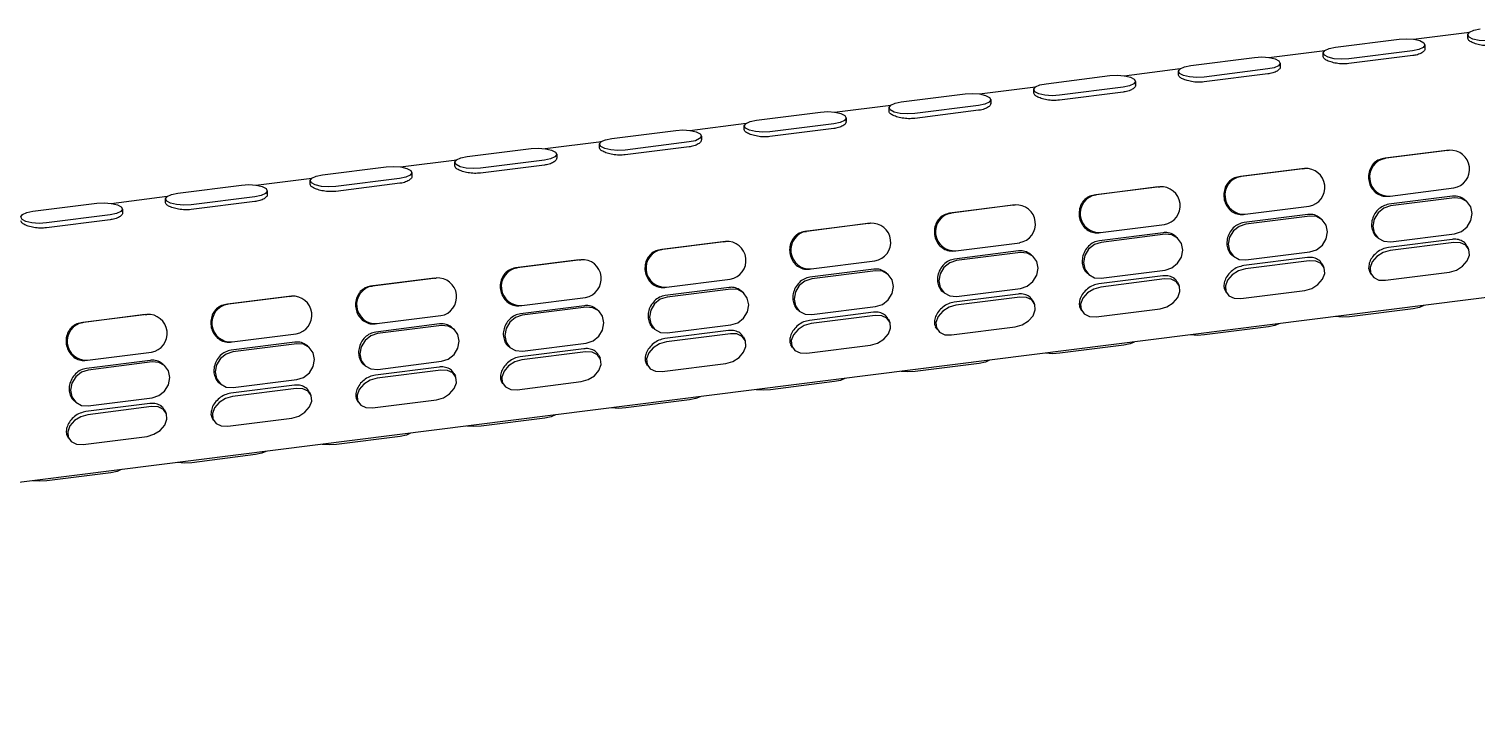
# Model space of a CAD drawing. Extents: x 0 to 951, y -2 to 427.
# Drawn here: x 308.47 to 332.32, y 106.19 to 117.55 of the extents above; entities that cross this region are included whole.
import ezdxf

# ---------------------------------------------------------------- set-up
doc = ezdxf.new("R2010")
doc.units = 0
doc.header["$LTSCALE"] = 23.1
doc.header["$MEASUREMENT"] = 0
doc.layers.get('0').update_dxf_attribs({"linetype": 'CONTINUOUS'})

msp = doc.modelspace()

# ---------------------------------------------------------------- linework, layer by layer
at = {"color": 7, "linetype": 'Continuous', "lineweight": 25}
for p, q in [((330.002, 117.249), (331.055, 117.382)), ((331.289, 117.381), (332.215, 117.497)), ((332.186, 117.391), (332.185, 117.453)), ((328.903, 117.08), (329.83, 117.197)), ((329.8, 117.091), (329.8, 117.153)), ((331.275, 117.19), (330.223, 117.058)), ((331.478, 117.287), (331.478, 117.225)), ((326.518, 116.78), (327.445, 116.896)), ((327.617, 116.949), (328.669, 117.081)), ((328.89, 116.89), (327.838, 116.757)), ((329.092, 116.986), (329.092, 116.924)), ((331.276, 117.11), (330.223, 116.978)), ((325.232, 116.648), (326.284, 116.781)), ((326.707, 116.686), (326.707, 116.624)), ((327.415, 116.79), (327.415, 116.852)), ((328.89, 116.81), (327.838, 116.677)), ((322.846, 116.348), (323.899, 116.48)), ((324.133, 116.479), (325.06, 116.596)), ((325.03, 116.49), (325.03, 116.552)), ((326.505, 116.589), (325.453, 116.457)), ((326.505, 116.509), (325.453, 116.377)), ((320.461, 116.047), (321.513, 116.18)), ((321.747, 116.179), (322.674, 116.295)), ((322.644, 116.189), (322.644, 116.251)), ((324.12, 116.289), (323.067, 116.156)), ((324.12, 116.209), (323.067, 116.076)), ((324.322, 116.385), (324.322, 116.323)), ((319.362, 115.878), (320.289, 115.995)), ((320.259, 115.889), (320.259, 115.951)), ((321.734, 115.988), (320.682, 115.856)), ((321.936, 116.085), (321.936, 116.023)), ((316.977, 115.578), (317.904, 115.694)), ((318.076, 115.747), (319.128, 115.879)), ((319.349, 115.688), (318.297, 115.555)), ((319.551, 115.784), (319.551, 115.722)), ((321.734, 115.908), (320.682, 115.776)), ((315.69, 115.446), (316.743, 115.579)), ((317.166, 115.484), (317.166, 115.422)), ((317.874, 115.588), (317.874, 115.65)), ((319.349, 115.608), (318.297, 115.475)), ((331.849, 115.547), (330.797, 115.415)), ((331.877, 115.55), (330.825, 115.418)), ((331.849, 115.547), (331.877, 115.55)), ((313.305, 115.146), (314.357, 115.278)), ((314.591, 115.277), (315.518, 115.394)), ((315.488, 115.288), (315.488, 115.35)), ((316.964, 115.387), (315.911, 115.255)), ((316.964, 115.307), (315.911, 115.174)), ((329.464, 115.247), (328.411, 115.114)), ((329.492, 115.25), (328.439, 115.117)), ((329.464, 115.247), (329.492, 115.25)), ((330.797, 115.415), (330.825, 115.418)), ((310.92, 114.845), (311.972, 114.978)), ((312.206, 114.976), (313.133, 115.093)), ((313.103, 114.987), (313.103, 115.049)), ((314.578, 115.087), (313.526, 114.954)), ((314.579, 115.007), (313.526, 114.874)), ((314.78, 115.183), (314.78, 115.121)), ((328.411, 115.114), (328.439, 115.117)), ((346.258, 114.857), (277.505, 106.195)), ((309.821, 114.676), (310.748, 114.793)), ((310.718, 114.687), (310.718, 114.749)), ((312.193, 114.786), (311.141, 114.654)), ((312.395, 114.883), (312.395, 114.821)), ((327.078, 114.946), (326.026, 114.813)), ((326.026, 114.813), (326.054, 114.816)), ((327.107, 114.949), (326.054, 114.816)), ((327.078, 114.946), (327.107, 114.949)), ((330.873, 114.794), (330.902, 114.797)), ((331.934, 114.793), (330.882, 114.66)), ((330.902, 114.797), (331.954, 114.93)), ((331.964, 114.767), (330.912, 114.634)), ((308.534, 114.545), (309.587, 114.677)), ((310.01, 114.582), (310.01, 114.52)), ((312.193, 114.706), (311.141, 114.573)), ((324.693, 114.646), (323.641, 114.513)), ((323.641, 114.513), (323.669, 114.516)), ((324.721, 114.649), (323.669, 114.516)), ((324.693, 114.646), (324.721, 114.649)), ((328.488, 114.494), (328.516, 114.497)), ((328.516, 114.497), (329.569, 114.629)), ((332.144, 114.73), (332.17, 114.708)), ((309.808, 114.486), (308.755, 114.353)), ((309.808, 114.406), (308.756, 114.273)), ((322.308, 114.345), (321.255, 114.212)), ((322.336, 114.348), (321.284, 114.215)), ((322.308, 114.345), (322.336, 114.348)), ((326.131, 114.196), (327.183, 114.329)), ((329.549, 114.492), (328.497, 114.36)), ((329.579, 114.466), (328.527, 114.334)), ((329.758, 114.43), (329.784, 114.407)), ((319.922, 114.044), (318.87, 113.912)), ((319.951, 114.047), (318.898, 113.915)), ((319.922, 114.044), (319.951, 114.047)), ((321.255, 114.212), (321.284, 114.215)), ((323.746, 113.896), (324.798, 114.028)), ((326.103, 114.193), (326.131, 114.196)), ((327.164, 114.192), (326.111, 114.059)), ((327.194, 114.166), (326.141, 114.033)), ((327.373, 114.129), (327.399, 114.107)), ((330.708, 114.103), (330.682, 114.125)), ((331.928, 114.083), (330.875, 113.95)), ((331.956, 114.031), (330.903, 113.898)), ((330.913, 114.044), (331.966, 114.176)), ((318.87, 113.912), (318.898, 113.915)), ((323.717, 113.893), (323.746, 113.896)), ((324.778, 113.891), (323.726, 113.759)), ((324.809, 113.865), (323.756, 113.733)), ((324.988, 113.829), (325.014, 113.806)), ((328.323, 113.802), (328.297, 113.825)), ((329.542, 113.782), (328.49, 113.65)), ((328.528, 113.743), (329.58, 113.876)), ((332.17, 113.977), (332.193, 113.936)), ((317.537, 113.744), (316.485, 113.611)), ((316.485, 113.611), (316.513, 113.614)), ((317.565, 113.747), (316.513, 113.614)), ((317.537, 113.744), (317.565, 113.747)), ((321.332, 113.592), (321.36, 113.595)), ((322.393, 113.591), (321.341, 113.458)), ((321.36, 113.595), (322.413, 113.728)), ((322.423, 113.565), (321.371, 113.432)), ((326.143, 113.443), (327.195, 113.575)), ((329.571, 113.73), (328.518, 113.598)), ((329.785, 113.677), (329.808, 113.635)), ((330.592, 113.504), (330.569, 113.545)), ((330.829, 113.409), (331.881, 113.542)), ((315.152, 113.443), (314.099, 113.311)), ((314.099, 113.311), (314.128, 113.314)), ((315.18, 113.446), (314.128, 113.314)), ((315.152, 113.443), (315.18, 113.446)), ((318.975, 113.295), (320.027, 113.427)), ((322.602, 113.528), (322.628, 113.506)), ((325.937, 113.502), (325.911, 113.524)), ((327.157, 113.482), (326.105, 113.349)), ((327.185, 113.43), (326.133, 113.297)), ((327.4, 113.376), (327.422, 113.335)), ((312.767, 113.143), (311.714, 113.01)), ((312.795, 113.146), (311.742, 113.013)), ((312.767, 113.143), (312.795, 113.146)), ((316.59, 112.994), (317.642, 113.127)), ((318.947, 113.292), (318.975, 113.295)), ((320.008, 113.29), (318.956, 113.158)), ((320.038, 113.264), (318.986, 113.131)), ((320.217, 113.228), (320.243, 113.205)), ((323.552, 113.201), (323.526, 113.224)), ((324.772, 113.181), (323.719, 113.049)), ((324.8, 113.129), (323.748, 112.997)), ((323.757, 113.142), (324.81, 113.275)), ((325.015, 113.076), (325.037, 113.034)), ((328.207, 113.204), (328.184, 113.245)), ((328.444, 113.108), (329.496, 113.241)), ((310.381, 112.842), (309.329, 112.71)), ((310.409, 112.845), (309.357, 112.713)), ((310.381, 112.842), (310.409, 112.845)), ((311.714, 113.01), (311.742, 113.013)), ((314.204, 112.694), (315.257, 112.826)), ((316.562, 112.991), (316.59, 112.994)), ((317.623, 112.99), (316.57, 112.857)), ((317.653, 112.964), (316.6, 112.831)), ((317.832, 112.927), (317.858, 112.905)), ((321.167, 112.901), (321.141, 112.923)), ((322.386, 112.881), (321.334, 112.748)), ((322.415, 112.829), (321.362, 112.696)), ((321.372, 112.842), (322.424, 112.974)), ((325.821, 112.903), (325.799, 112.944)), ((326.058, 112.808), (327.111, 112.94)), ((331.285, 112.94), (330.232, 112.807)), ((309.329, 112.71), (309.357, 112.713)), ((314.176, 112.691), (314.204, 112.694)), ((315.237, 112.689), (314.185, 112.556)), ((315.267, 112.663), (314.215, 112.53)), ((315.446, 112.627), (315.473, 112.604)), ((318.782, 112.6), (318.755, 112.623)), ((318.987, 112.541), (320.039, 112.674)), ((322.629, 112.775), (322.652, 112.734)), ((323.436, 112.602), (323.413, 112.644)), ((323.673, 112.507), (324.726, 112.64)), ((328.899, 112.639), (327.847, 112.507)), ((311.791, 112.39), (311.819, 112.393)), ((312.852, 112.389), (311.8, 112.256)), ((311.819, 112.393), (312.871, 112.526)), ((312.882, 112.363), (311.83, 112.23)), ((316.602, 112.241), (317.654, 112.373)), ((320.001, 112.58), (318.949, 112.448)), ((320.029, 112.528), (318.977, 112.396)), ((320.244, 112.474), (320.267, 112.433)), ((309.434, 112.093), (310.486, 112.225)), ((313.061, 112.326), (313.087, 112.303)), ((316.396, 112.3), (316.37, 112.322)), ((317.616, 112.28), (316.563, 112.147)), ((317.644, 112.228), (316.592, 112.095)), ((317.859, 112.174), (317.881, 112.133)), ((321.051, 112.302), (321.028, 112.343)), ((321.288, 112.207), (322.34, 112.339)), ((326.514, 112.339), (325.462, 112.206)), ((309.406, 112.09), (309.434, 112.093)), ((310.467, 112.088), (309.414, 111.955)), ((310.497, 112.062), (309.444, 111.929)), ((310.676, 112.026), (310.702, 112.003)), ((314.011, 111.999), (313.985, 112.022)), ((315.23, 111.979), (314.178, 111.846)), ((315.259, 111.927), (314.206, 111.795)), ((314.216, 111.94), (315.269, 112.073)), ((315.473, 111.873), (315.496, 111.832)), ((318.665, 112.001), (318.643, 112.043)), ((318.903, 111.906), (319.955, 112.039)), ((324.129, 112.038), (323.076, 111.906)), ((311.626, 111.699), (311.599, 111.721)), ((312.845, 111.679), (311.793, 111.546)), ((311.831, 111.64), (312.883, 111.772)), ((316.28, 111.701), (316.257, 111.742)), ((316.517, 111.606), (317.57, 111.738)), ((321.743, 111.738), (320.691, 111.605)), ((309.24, 111.398), (309.214, 111.421)), ((309.446, 111.339), (310.498, 111.472)), ((312.873, 111.627), (311.821, 111.494)), ((313.088, 111.573), (313.111, 111.532)), ((313.895, 111.4), (313.872, 111.442)), ((314.132, 111.305), (315.184, 111.438)), ((319.358, 111.437), (318.306, 111.305)), ((310.46, 111.378), (309.407, 111.245)), ((310.488, 111.326), (309.436, 111.194)), ((310.703, 111.272), (310.725, 111.231)), ((311.509, 111.1), (311.487, 111.141)), ((311.747, 111.005), (312.799, 111.137)), ((316.973, 111.137), (315.92, 111.004)), ((309.124, 110.799), (309.102, 110.841)), ((309.361, 110.704), (310.414, 110.837)), ((314.587, 110.836), (313.535, 110.704)), ((312.202, 110.536), (311.15, 110.403)), ((309.817, 110.235), (308.765, 110.103))]:
    msp.add_line(p, q, dxfattribs=at)
at = {"color": 7, "linetype": 'Continuous', "lineweight": 25, "flags": 128}
for points in [[(331.055, 117.382), (331.175, 117.389), (331.294, 117.38), (331.393, 117.357), (331.457, 117.323), (331.477, 117.284), (331.45, 117.245), (331.379, 117.212), (331.275, 117.19)], [(332.608, 117.358), (332.488, 117.352), (332.369, 117.36), (332.27, 117.383), (332.206, 117.417), (332.186, 117.457), (332.213, 117.496), (332.284, 117.528), (332.387, 117.55)], [(330.223, 117.058), (330.103, 117.051), (329.984, 117.06), (329.885, 117.083), (329.82, 117.117), (329.8, 117.156), (329.828, 117.195), (329.899, 117.228), (330.002, 117.249)], [(327.838, 116.757), (327.718, 116.751), (327.599, 116.759), (327.5, 116.782), (327.435, 116.816), (327.415, 116.856), (327.443, 116.895), (327.513, 116.927), (327.617, 116.949)], [(328.669, 117.081), (328.789, 117.088), (328.908, 117.079), (329.007, 117.056), (329.072, 117.022), (329.092, 116.983), (329.065, 116.944), (328.994, 116.911), (328.89, 116.89)], [(325.453, 116.457), (325.332, 116.45), (325.213, 116.459), (325.114, 116.482), (325.05, 116.516), (325.03, 116.555), (325.057, 116.594), (325.128, 116.627), (325.232, 116.648)], [(326.284, 116.781), (326.404, 116.788), (326.523, 116.779), (326.622, 116.756), (326.687, 116.722), (326.707, 116.683), (326.679, 116.643), (326.608, 116.611), (326.505, 116.589)], [(323.899, 116.48), (324.019, 116.487), (324.138, 116.478), (324.237, 116.455), (324.301, 116.421), (324.321, 116.382), (324.294, 116.343), (324.223, 116.31), (324.12, 116.289)], [(321.513, 116.18), (321.634, 116.187), (321.752, 116.178), (321.852, 116.155), (321.916, 116.121), (321.936, 116.081), (321.909, 116.042), (321.838, 116.01), (321.734, 115.988)], [(323.067, 116.156), (322.947, 116.149), (322.828, 116.158), (322.729, 116.181), (322.664, 116.215), (322.644, 116.255), (322.672, 116.294), (322.743, 116.326), (322.846, 116.348)], [(320.682, 115.856), (320.562, 115.849), (320.443, 115.858), (320.344, 115.881), (320.279, 115.915), (320.259, 115.954), (320.287, 115.993), (320.358, 116.026), (320.461, 116.047)], [(318.297, 115.555), (318.176, 115.548), (318.058, 115.557), (317.958, 115.58), (317.894, 115.614), (317.874, 115.654), (317.901, 115.693), (317.972, 115.725), (318.076, 115.747)], [(319.128, 115.879), (319.248, 115.886), (319.367, 115.877), (319.466, 115.854), (319.531, 115.82), (319.551, 115.781), (319.523, 115.742), (319.452, 115.709), (319.349, 115.688)], [(316.743, 115.579), (316.863, 115.586), (316.982, 115.577), (317.081, 115.554), (317.145, 115.52), (317.166, 115.48), (317.138, 115.441), (317.067, 115.409), (316.964, 115.387)], [(314.357, 115.278), (314.478, 115.285), (314.596, 115.276), (314.696, 115.253), (314.76, 115.219), (314.78, 115.18), (314.753, 115.141), (314.682, 115.108), (314.578, 115.087)], [(315.911, 115.255), (315.791, 115.248), (315.672, 115.257), (315.573, 115.28), (315.509, 115.314), (315.488, 115.353), (315.516, 115.392), (315.587, 115.425), (315.69, 115.446)], [(311.972, 114.978), (312.092, 114.985), (312.211, 114.976), (312.31, 114.953), (312.375, 114.919), (312.395, 114.879), (312.367, 114.84), (312.296, 114.808), (312.193, 114.786)], [(313.526, 114.954), (313.406, 114.947), (313.287, 114.956), (313.188, 114.979), (313.123, 115.013), (313.103, 115.053), (313.131, 115.092), (313.202, 115.124), (313.305, 115.146)], [(311.141, 114.654), (311.02, 114.647), (310.902, 114.656), (310.802, 114.679), (310.738, 114.713), (310.718, 114.752), (310.745, 114.791), (310.816, 114.824), (310.92, 114.845)], [(331.966, 114.176), (332.078, 114.213), (332.172, 114.289), (332.235, 114.393), (332.257, 114.508), (332.235, 114.618), (332.171, 114.706), (332.076, 114.758), (331.964, 114.767)], [(308.755, 114.353), (308.635, 114.346), (308.516, 114.355), (308.417, 114.378), (308.353, 114.412), (308.333, 114.452), (308.36, 114.491), (308.431, 114.523), (308.534, 114.545)], [(309.587, 114.677), (309.707, 114.684), (309.826, 114.675), (309.925, 114.652), (309.99, 114.618), (310.01, 114.579), (309.982, 114.54), (309.911, 114.507), (309.808, 114.486)], [(330.912, 114.634), (330.8, 114.598), (330.706, 114.522), (330.642, 114.418), (330.62, 114.302), (330.643, 114.192), (330.706, 114.104), (330.801, 114.052), (330.913, 114.044)], [(328.527, 114.334), (328.415, 114.297), (328.32, 114.221), (328.257, 114.117), (328.235, 114.002), (328.258, 113.891), (328.321, 113.804), (328.416, 113.752), (328.528, 113.743)], [(329.58, 113.876), (329.692, 113.912), (329.787, 113.988), (329.85, 114.092), (329.872, 114.208), (329.85, 114.318), (329.786, 114.406), (329.691, 114.458), (329.579, 114.466)], [(326.141, 114.033), (326.03, 113.996), (325.935, 113.921), (325.872, 113.817), (325.85, 113.701), (325.872, 113.591), (325.936, 113.503), (326.031, 113.451), (326.143, 113.443)], [(327.195, 113.575), (327.307, 113.612), (327.402, 113.688), (327.465, 113.792), (327.487, 113.907), (327.464, 114.017), (327.401, 114.105), (327.306, 114.157), (327.194, 114.166)], [(331.881, 113.542), (331.996, 113.574), (332.099, 113.639), (332.174, 113.727), (332.211, 113.823), (332.203, 113.914), (332.152, 113.985), (332.065, 114.026), (331.956, 114.031)], [(324.81, 113.275), (324.922, 113.311), (325.016, 113.387), (325.079, 113.491), (325.101, 113.607), (325.079, 113.717), (325.015, 113.805), (324.92, 113.857), (324.809, 113.865)], [(330.903, 113.898), (330.789, 113.865), (330.686, 113.801), (330.61, 113.713), (330.574, 113.617), (330.582, 113.526), (330.633, 113.455), (330.72, 113.413), (330.829, 113.409)], [(322.424, 112.974), (322.536, 113.011), (322.631, 113.087), (322.694, 113.19), (322.716, 113.306), (322.694, 113.416), (322.63, 113.504), (322.535, 113.556), (322.423, 113.565)], [(323.756, 113.733), (323.644, 113.696), (323.55, 113.62), (323.486, 113.516), (323.464, 113.401), (323.487, 113.29), (323.551, 113.203), (323.646, 113.151), (323.757, 113.142)], [(328.518, 113.598), (328.403, 113.565), (328.301, 113.5), (328.225, 113.413), (328.189, 113.316), (328.197, 113.225), (328.248, 113.154), (328.335, 113.113), (328.444, 113.108)], [(329.496, 113.241), (329.611, 113.274), (329.714, 113.339), (329.789, 113.426), (329.826, 113.522), (329.818, 113.613), (329.766, 113.685), (329.68, 113.726), (329.571, 113.73)], [(321.371, 113.432), (321.259, 113.395), (321.164, 113.32), (321.101, 113.216), (321.079, 113.1), (321.102, 112.99), (321.165, 112.902), (321.26, 112.85), (321.372, 112.842)], [(327.111, 112.94), (327.226, 112.973), (327.328, 113.038), (327.404, 113.126), (327.44, 113.222), (327.432, 113.313), (327.381, 113.384), (327.294, 113.425), (327.185, 113.43)], [(318.986, 113.131), (318.874, 113.095), (318.779, 113.019), (318.716, 112.915), (318.694, 112.799), (318.716, 112.689), (318.78, 112.602), (318.875, 112.549), (318.987, 112.541)], [(320.039, 112.674), (320.151, 112.71), (320.246, 112.786), (320.309, 112.89), (320.331, 113.006), (320.308, 113.116), (320.245, 113.204), (320.15, 113.256), (320.038, 113.264)], [(324.726, 112.64), (324.84, 112.673), (324.943, 112.738), (325.019, 112.825), (325.055, 112.921), (325.047, 113.012), (324.996, 113.084), (324.909, 113.125), (324.8, 113.129)], [(326.133, 113.297), (326.018, 113.264), (325.915, 113.199), (325.84, 113.112), (325.803, 113.016), (325.811, 112.925), (325.863, 112.854), (325.949, 112.812), (326.058, 112.808)], [(316.6, 112.831), (316.488, 112.794), (316.394, 112.718), (316.331, 112.615), (316.309, 112.499), (316.331, 112.389), (316.395, 112.301), (316.49, 112.249), (316.602, 112.241)], [(317.654, 112.373), (317.766, 112.41), (317.86, 112.486), (317.924, 112.589), (317.946, 112.705), (317.923, 112.815), (317.859, 112.903), (317.764, 112.955), (317.653, 112.964)], [(322.34, 112.339), (322.455, 112.372), (322.558, 112.437), (322.633, 112.524), (322.67, 112.621), (322.662, 112.712), (322.61, 112.783), (322.524, 112.824), (322.415, 112.829)], [(323.748, 112.997), (323.633, 112.964), (323.53, 112.899), (323.455, 112.812), (323.418, 112.715), (323.426, 112.624), (323.477, 112.553), (323.564, 112.512), (323.673, 112.507)], [(331.457, 112.992), (331.388, 112.961), (331.285, 112.94)], [(315.269, 112.073), (315.38, 112.109), (315.475, 112.185), (315.538, 112.289), (315.56, 112.405), (315.538, 112.515), (315.474, 112.603), (315.379, 112.655), (315.267, 112.663)], [(321.362, 112.696), (321.248, 112.663), (321.145, 112.598), (321.069, 112.511), (321.033, 112.415), (321.041, 112.324), (321.092, 112.252), (321.179, 112.211), (321.288, 112.207)], [(329.071, 112.692), (329.003, 112.661), (328.899, 112.639)], [(330.232, 112.807), (330.112, 112.8), (329.998, 112.809)], [(312.883, 111.772), (312.995, 111.809), (313.09, 111.885), (313.153, 111.988), (313.175, 112.104), (313.152, 112.214), (313.089, 112.302), (312.994, 112.354), (312.882, 112.363)], [(314.215, 112.53), (314.103, 112.494), (314.008, 112.418), (313.945, 112.314), (313.923, 112.198), (313.946, 112.088), (314.009, 112), (314.104, 111.948), (314.216, 111.94)], [(318.977, 112.396), (318.862, 112.363), (318.759, 112.298), (318.684, 112.211), (318.647, 112.114), (318.655, 112.023), (318.707, 111.952), (318.794, 111.911), (318.903, 111.906)], [(319.955, 112.039), (320.07, 112.072), (320.173, 112.137), (320.248, 112.224), (320.284, 112.32), (320.276, 112.411), (320.225, 112.483), (320.138, 112.524), (320.029, 112.528)], [(326.686, 112.391), (326.617, 112.36), (326.514, 112.339)], [(327.847, 112.507), (327.727, 112.5), (327.613, 112.508)], [(311.83, 112.23), (311.718, 112.193), (311.623, 112.117), (311.56, 112.014), (311.538, 111.898), (311.56, 111.788), (311.624, 111.7), (311.719, 111.648), (311.831, 111.64)], [(317.57, 111.738), (317.684, 111.771), (317.787, 111.836), (317.863, 111.923), (317.899, 112.02), (317.891, 112.111), (317.84, 112.182), (317.753, 112.223), (317.644, 112.228)], [(325.462, 112.206), (325.341, 112.199), (325.228, 112.207)], [(309.444, 111.929), (309.333, 111.893), (309.238, 111.817), (309.175, 111.713), (309.153, 111.597), (309.175, 111.487), (309.239, 111.399), (309.334, 111.347), (309.446, 111.339)], [(310.498, 111.472), (310.61, 111.508), (310.704, 111.584), (310.768, 111.688), (310.79, 111.804), (310.767, 111.914), (310.704, 112.002), (310.609, 112.054), (310.497, 112.062)], [(315.184, 111.438), (315.299, 111.471), (315.402, 111.536), (315.477, 111.623), (315.514, 111.719), (315.506, 111.81), (315.454, 111.882), (315.368, 111.923), (315.259, 111.927)], [(316.592, 112.095), (316.477, 112.062), (316.374, 111.997), (316.299, 111.91), (316.262, 111.814), (316.27, 111.723), (316.321, 111.651), (316.408, 111.61), (316.517, 111.606)], [(323.076, 111.906), (322.956, 111.899), (322.842, 111.907)], [(324.301, 112.091), (324.232, 112.06), (324.129, 112.038)], [(314.206, 111.795), (314.092, 111.762), (313.989, 111.697), (313.913, 111.61), (313.877, 111.513), (313.885, 111.422), (313.936, 111.351), (314.023, 111.31), (314.132, 111.305)], [(321.915, 111.79), (321.847, 111.759), (321.743, 111.738)], [(311.821, 111.494), (311.706, 111.461), (311.603, 111.396), (311.528, 111.309), (311.492, 111.213), (311.5, 111.122), (311.551, 111.05), (311.638, 111.009), (311.747, 111.005)], [(312.799, 111.137), (312.914, 111.17), (313.017, 111.235), (313.092, 111.322), (313.129, 111.419), (313.12, 111.51), (313.069, 111.581), (312.982, 111.622), (312.873, 111.627)], [(319.53, 111.49), (319.462, 111.459), (319.358, 111.437)], [(320.691, 111.605), (320.571, 111.598), (320.457, 111.606)], [(309.436, 111.194), (309.321, 111.161), (309.218, 111.096), (309.143, 111.008), (309.106, 110.912), (309.114, 110.821), (309.166, 110.75), (309.252, 110.709), (309.361, 110.704)], [(310.414, 110.837), (310.528, 110.87), (310.631, 110.935), (310.707, 111.022), (310.743, 111.118), (310.735, 111.209), (310.684, 111.281), (310.597, 111.322), (310.488, 111.326)], [(317.145, 111.189), (317.076, 111.158), (316.973, 111.137)], [(318.306, 111.305), (318.185, 111.298), (318.072, 111.306)], [(315.92, 111.004), (315.8, 110.997), (315.686, 111.005)], [(313.535, 110.704), (313.415, 110.697), (313.301, 110.705)], [(314.759, 110.889), (314.691, 110.858), (314.587, 110.836)], [(312.374, 110.588), (312.306, 110.557), (312.202, 110.536)], [(309.989, 110.288), (309.92, 110.257), (309.817, 110.235)], [(311.15, 110.403), (311.03, 110.396), (310.916, 110.404)], [(308.765, 110.103), (308.644, 110.096), (308.531, 110.104)]]:
    msp.add_lwpolyline(points, dxfattribs=at)
at = {"color": 7, "linetype": 'Continuous', "lineweight": 25}
for centre, start, end in [((331.901, 115.238), 279.7693, 94.3413), ((329.516, 114.938), 279.7692, 94.3415), ((330.878, 115.109), 99.7696, 274.3411), ((328.493, 114.809), 99.7692, 274.3414), ((326.107, 114.508), 99.7694, 274.3413), ((327.13, 114.637), 279.7696, 94.3411), ((323.722, 114.208), 99.7694, 274.3413), ((324.745, 114.337), 279.7693, 94.3413), ((322.36, 114.036), 279.7693, 94.3413), ((319.974, 113.736), 279.7693, 94.3413), ((321.337, 113.907), 99.7694, 274.3413), ((318.951, 113.607), 99.7694, 274.3413), ((316.566, 113.306), 99.7696, 274.3411), ((317.589, 113.435), 279.7693, 94.3413), ((314.181, 113.006), 99.7691, 274.3415), ((315.204, 113.134), 279.7696, 94.3411), ((312.818, 112.834), 279.7691, 94.3416), ((310.433, 112.533), 279.7696, 94.3411), ((311.795, 112.705), 99.7696, 274.3411), ((309.41, 112.405), 99.7696, 274.3411)]:
    msp.add_arc(centre, 0.313, start, end, dxfattribs=at)
for points, knots in [([(332.609, 117.278), (332.575, 117.276), (332.507, 117.27), (332.401, 117.282), (332.306, 117.306), (332.234, 117.336), (332.191, 117.367), (332.189, 117.384), (332.189, 117.392)], [0, 0, 0, 0, 0.173453, 0.346862, 0.521387, 0.696657, 0.870723, 1, 1, 1, 1]), ([(331.474, 117.225), (331.475, 117.222), (331.48, 117.206), (331.454, 117.174), (331.397, 117.138), (331.33, 117.118), (331.287, 117.112), (331.276, 117.11)], [0, 0, 0, 0, 0.069455, 0.346138, 0.625284, 0.904584, 1, 1, 1, 1]), ([(329.089, 116.924), (329.09, 116.921), (329.095, 116.905), (329.069, 116.874), (329.012, 116.838), (328.945, 116.818), (328.901, 116.811), (328.89, 116.81)], [0, 0, 0, 0, 0.069455, 0.346138, 0.625284, 0.904584, 1, 1, 1, 1]), ([(330.223, 116.978), (330.189, 116.975), (330.122, 116.97), (330.016, 116.982), (329.921, 117.005), (329.848, 117.036), (329.806, 117.066), (329.804, 117.084), (329.804, 117.091)], [0, 0, 0, 0, 0.173451, 0.346861, 0.521385, 0.696656, 0.870723, 1, 1, 1, 1]), ([(327.838, 116.677), (327.804, 116.675), (327.736, 116.669), (327.63, 116.681), (327.536, 116.704), (327.463, 116.735), (327.42, 116.766), (327.419, 116.783), (327.418, 116.79)], [0, 0, 0, 0, 0.1734533, 0.3468613, 0.5213869, 0.6966565, 0.8707228, 1, 1, 1, 1]), ([(325.453, 116.377), (325.419, 116.374), (325.351, 116.369), (325.245, 116.381), (325.15, 116.404), (325.078, 116.435), (325.035, 116.465), (325.034, 116.482), (325.033, 116.49)], [0, 0, 0, 0, 0.173454, 0.346862, 0.521387, 0.696657, 0.870723, 1, 1, 1, 1]), ([(326.704, 116.624), (326.705, 116.621), (326.71, 116.605), (326.684, 116.573), (326.627, 116.537), (326.56, 116.517), (326.516, 116.511), (326.505, 116.509)], [0, 0, 0, 0, 0.069455, 0.34614, 0.625283, 0.904588, 1, 1, 1, 1]), ([(323.067, 116.076), (323.034, 116.073), (322.966, 116.068), (322.86, 116.08), (322.765, 116.103), (322.693, 116.134), (322.65, 116.164), (322.648, 116.182), (322.648, 116.189)], [0, 0, 0, 0, 0.173453, 0.346861, 0.521387, 0.696657, 0.870723, 1, 1, 1, 1]), ([(324.318, 116.323), (324.319, 116.32), (324.324, 116.304), (324.298, 116.273), (324.241, 116.237), (324.174, 116.217), (324.131, 116.21), (324.12, 116.209)], [0, 0, 0, 0, 0.069453, 0.34614, 0.625283, 0.904584, 1, 1, 1, 1]), ([(321.933, 116.023), (321.934, 116.02), (321.939, 116.004), (321.913, 115.972), (321.856, 115.936), (321.789, 115.916), (321.746, 115.91), (321.734, 115.908)], [0, 0, 0, 0, 0.069453, 0.346137, 0.625284, 0.904584, 1, 1, 1, 1]), ([(319.548, 115.722), (319.549, 115.719), (319.554, 115.703), (319.528, 115.672), (319.471, 115.636), (319.404, 115.615), (319.36, 115.609), (319.349, 115.608)], [0, 0, 0, 0, 0.069453, 0.346137, 0.625284, 0.904584, 1, 1, 1, 1]), ([(320.682, 115.776), (320.648, 115.773), (320.58, 115.768), (320.475, 115.78), (320.38, 115.803), (320.307, 115.834), (320.264, 115.864), (320.263, 115.881), (320.262, 115.889)], [0, 0, 0, 0, 0.17345, 0.346861, 0.521387, 0.696657, 0.870723, 1, 1, 1, 1]), ([(318.297, 115.475), (318.263, 115.472), (318.195, 115.467), (318.089, 115.479), (317.994, 115.502), (317.922, 115.533), (317.879, 115.563), (317.878, 115.581), (317.877, 115.588)], [0, 0, 0, 0, 0.17345, 0.346861, 0.521387, 0.696657, 0.870723, 1, 1, 1, 1]), ([(315.911, 115.174), (315.878, 115.172), (315.81, 115.167), (315.704, 115.179), (315.609, 115.202), (315.537, 115.233), (315.494, 115.263), (315.492, 115.28), (315.492, 115.288)], [0, 0, 0, 0, 0.173454, 0.346862, 0.521386, 0.696657, 0.870723, 1, 1, 1, 1]), ([(317.163, 115.422), (317.164, 115.418), (317.168, 115.403), (317.142, 115.371), (317.086, 115.335), (317.018, 115.315), (316.975, 115.309), (316.964, 115.307)], [0, 0, 0, 0, 0.069455, 0.346138, 0.625284, 0.904584, 1, 1, 1, 1]), ([(330.797, 115.415), (330.765, 115.407), (330.7, 115.392), (330.622, 115.328), (330.568, 115.242), (330.543, 115.139), (330.551, 115.033), (330.589, 114.935), (330.655, 114.856), (330.741, 114.804), (330.818, 114.789), (330.862, 114.793), (330.873, 114.794)], [0, 0, 0, 0, 0.106622, 0.213219, 0.320501, 0.428242, 0.535242, 0.641471, 0.748075, 0.855626, 0.963239, 1, 1, 1, 1]), ([(313.526, 114.874), (313.492, 114.871), (313.424, 114.866), (313.319, 114.878), (313.224, 114.901), (313.151, 114.932), (313.108, 114.962), (313.107, 114.98), (313.106, 114.987)], [0, 0, 0, 0, 0.173453, 0.34686, 0.521387, 0.696657, 0.870722, 1, 1, 1, 1]), ([(314.777, 115.121), (314.778, 115.118), (314.783, 115.102), (314.757, 115.071), (314.7, 115.035), (314.633, 115.014), (314.59, 115.008), (314.579, 115.007)], [0, 0, 0, 0, 0.069453, 0.346137, 0.625284, 0.904584, 1, 1, 1, 1]), ([(328.411, 115.114), (328.379, 115.107), (328.315, 115.092), (328.237, 115.028), (328.182, 114.942), (328.158, 114.839), (328.166, 114.733), (328.204, 114.635), (328.269, 114.555), (328.356, 114.504), (328.433, 114.489), (328.477, 114.493), (328.488, 114.494)], [0, 0, 0, 0, 0.106623, 0.213219, 0.320502, 0.428242, 0.535242, 0.64147, 0.748073, 0.855624, 0.963237, 1, 1, 1, 1]), ([(312.392, 114.821), (312.393, 114.817), (312.398, 114.802), (312.372, 114.77), (312.315, 114.734), (312.248, 114.714), (312.204, 114.708), (312.193, 114.706)], [0, 0, 0, 0, 0.069456, 0.346139, 0.625285, 0.904584, 1, 1, 1, 1]), ([(326.026, 114.813), (325.994, 114.806), (325.93, 114.791), (325.852, 114.727), (325.797, 114.641), (325.773, 114.538), (325.78, 114.432), (325.819, 114.334), (325.884, 114.255), (325.97, 114.203), (326.047, 114.188), (326.092, 114.192), (326.103, 114.193)], [0, 0, 0, 0, 0.106624, 0.213219, 0.320502, 0.428242, 0.535242, 0.64147, 0.748073, 0.855626, 0.963237, 1, 1, 1, 1]), ([(332.143, 114.73), (332.118, 114.748), (332.066, 114.785), (331.99, 114.797), (331.946, 114.794), (331.934, 114.793)], [0, 0, 0, 0, 0.417158, 0.851587, 1, 1, 1, 1]), ([(310.007, 114.52), (310.008, 114.517), (310.013, 114.501), (309.987, 114.47), (309.93, 114.434), (309.862, 114.413), (309.819, 114.407), (309.808, 114.406)], [0, 0, 0, 0, 0.069453, 0.346137, 0.625284, 0.904584, 1, 1, 1, 1]), ([(311.141, 114.573), (311.107, 114.571), (311.039, 114.566), (310.933, 114.578), (310.839, 114.601), (310.766, 114.632), (310.723, 114.662), (310.722, 114.679), (310.721, 114.687)], [0, 0, 0, 0, 0.173448, 0.346862, 0.521386, 0.696656, 0.870723, 1, 1, 1, 1]), ([(323.641, 114.513), (323.609, 114.505), (323.544, 114.49), (323.466, 114.427), (323.412, 114.341), (323.387, 114.238), (323.395, 114.132), (323.433, 114.033), (323.499, 113.954), (323.585, 113.903), (323.662, 113.888), (323.706, 113.892), (323.717, 113.893)], [0, 0, 0, 0, 0.106624, 0.213219, 0.320502, 0.428242, 0.535242, 0.64147, 0.748073, 0.855626, 0.963237, 1, 1, 1, 1]), ([(329.758, 114.429), (329.733, 114.447), (329.681, 114.484), (329.604, 114.497), (329.56, 114.493), (329.549, 114.492)], [0, 0, 0, 0, 0.417158, 0.851587, 1, 1, 1, 1]), ([(330.882, 114.66), (330.85, 114.653), (330.785, 114.638), (330.7, 114.574), (330.636, 114.489), (330.6, 114.389), (330.594, 114.287), (330.622, 114.198), (330.655, 114.142), (330.681, 114.127), (330.682, 114.126)], [0, 0, 0, 0, 0.141729, 0.2834258, 0.4260315, 0.5692486, 0.7114807, 0.8526866, 0.9943913, 1, 1, 1, 1]), ([(308.756, 114.273), (308.722, 114.27), (308.654, 114.265), (308.548, 114.277), (308.453, 114.3), (308.381, 114.331), (308.338, 114.361), (308.336, 114.379), (308.336, 114.386)], [0, 0, 0, 0, 0.173453, 0.346861, 0.521384, 0.696656, 0.870722, 1, 1, 1, 1]), ([(328.497, 114.36), (328.464, 114.352), (328.399, 114.337), (328.315, 114.274), (328.251, 114.188), (328.215, 114.089), (328.209, 113.986), (328.237, 113.897), (328.269, 113.841), (328.296, 113.826), (328.297, 113.825)], [0, 0, 0, 0, 0.141731, 0.283426, 0.426033, 0.569249, 0.711481, 0.852687, 0.994391, 1, 1, 1, 1]), ([(321.255, 114.212), (321.223, 114.205), (321.159, 114.19), (321.081, 114.126), (321.026, 114.04), (321.002, 113.937), (321.01, 113.831), (321.048, 113.733), (321.113, 113.654), (321.2, 113.602), (321.277, 113.587), (321.321, 113.591), (321.332, 113.592)], [0, 0, 0, 0, 0.106622, 0.213219, 0.320502, 0.428242, 0.535242, 0.64147, 0.748073, 0.855626, 0.963237, 1, 1, 1, 1]), ([(326.111, 114.059), (326.079, 114.052), (326.014, 114.037), (325.929, 113.973), (325.866, 113.888), (325.83, 113.788), (325.824, 113.686), (325.852, 113.597), (325.884, 113.541), (325.911, 113.525), (325.912, 113.525)], [0, 0, 0, 0, 0.1417315, 0.283426, 0.4260333, 0.5692494, 0.7114815, 0.8526866, 0.9943913, 1, 1, 1, 1]), ([(327.373, 114.129), (327.347, 114.147), (327.296, 114.184), (327.219, 114.196), (327.175, 114.193), (327.164, 114.192)], [0, 0, 0, 0, 0.417154, 0.851594, 1, 1, 1, 1]), ([(332.169, 113.976), (332.157, 113.995), (332.13, 114.037), (332.056, 114.076), (331.983, 114.088), (331.939, 114.084), (331.928, 114.083)], [0, 0, 0, 0, 0.26176, 0.576929, 0.892271, 1, 1, 1, 1]), ([(318.87, 113.912), (318.838, 113.904), (318.774, 113.889), (318.696, 113.826), (318.641, 113.74), (318.617, 113.637), (318.624, 113.53), (318.663, 113.432), (318.728, 113.353), (318.814, 113.302), (318.891, 113.287), (318.936, 113.291), (318.947, 113.292)], [0, 0, 0, 0, 0.106622, 0.213219, 0.320502, 0.428242, 0.535243, 0.641471, 0.748075, 0.855626, 0.963239, 1, 1, 1, 1]), ([(324.987, 113.828), (324.962, 113.846), (324.91, 113.883), (324.834, 113.896), (324.79, 113.892), (324.778, 113.891)], [0, 0, 0, 0, 0.417154, 0.8515863, 1, 1, 1, 1]), ([(329.783, 113.675), (329.771, 113.694), (329.745, 113.736), (329.67, 113.775), (329.597, 113.787), (329.553, 113.783), (329.542, 113.782)], [0, 0, 0, 0, 0.26176, 0.576929, 0.892271, 1, 1, 1, 1]), ([(330.875, 113.95), (330.842, 113.943), (330.776, 113.929), (330.685, 113.872), (330.612, 113.797), (330.563, 113.711), (330.547, 113.628), (330.551, 113.571), (330.569, 113.55), (330.571, 113.547)], [0, 0, 0, 0, 0.161855, 0.323674, 0.486531, 0.650085, 0.812516, 0.973774, 1, 1, 1, 1]), ([(316.485, 113.611), (316.453, 113.604), (316.389, 113.589), (316.31, 113.525), (316.256, 113.439), (316.231, 113.336), (316.239, 113.23), (316.278, 113.132), (316.343, 113.053), (316.429, 113.001), (316.506, 112.986), (316.55, 112.99), (316.562, 112.991)], [0, 0, 0, 0, 0.106624, 0.21322, 0.320501, 0.428242, 0.535242, 0.641469, 0.748073, 0.855626, 0.963237, 1, 1, 1, 1]), ([(322.602, 113.528), (322.577, 113.546), (322.525, 113.583), (322.448, 113.595), (322.404, 113.592), (322.393, 113.591)], [0, 0, 0, 0, 0.417158, 0.851587, 1, 1, 1, 1]), ([(323.726, 113.759), (323.694, 113.751), (323.629, 113.736), (323.544, 113.673), (323.48, 113.587), (323.444, 113.488), (323.439, 113.385), (323.466, 113.296), (323.499, 113.24), (323.525, 113.225), (323.526, 113.224)], [0, 0, 0, 0, 0.1417315, 0.283426, 0.4260333, 0.5692494, 0.7114815, 0.8526866, 0.9943913, 1, 1, 1, 1]), ([(328.49, 113.65), (328.457, 113.642), (328.391, 113.628), (328.3, 113.571), (328.227, 113.497), (328.178, 113.41), (328.162, 113.327), (328.166, 113.27), (328.184, 113.249), (328.186, 113.246)], [0, 0, 0, 0, 0.161858, 0.323673, 0.486532, 0.650084, 0.812515, 0.973772, 1, 1, 1, 1]), ([(314.099, 113.311), (314.067, 113.303), (314.003, 113.288), (313.925, 113.225), (313.871, 113.139), (313.846, 113.036), (313.854, 112.929), (313.892, 112.831), (313.958, 112.752), (314.044, 112.701), (314.121, 112.686), (314.165, 112.69), (314.176, 112.691)], [0, 0, 0, 0, 0.106623, 0.213219, 0.320503, 0.428243, 0.535242, 0.641471, 0.748074, 0.855626, 0.963237, 1, 1, 1, 1]), ([(321.341, 113.458), (321.308, 113.451), (321.243, 113.436), (321.159, 113.372), (321.095, 113.287), (321.059, 113.187), (321.053, 113.085), (321.081, 112.996), (321.113, 112.94), (321.14, 112.924), (321.141, 112.924)], [0, 0, 0, 0, 0.141729, 0.283426, 0.426033, 0.569249, 0.711481, 0.852687, 0.994391, 1, 1, 1, 1]), ([(326.105, 113.349), (326.072, 113.342), (326.006, 113.328), (325.915, 113.271), (325.841, 113.196), (325.792, 113.11), (325.777, 113.027), (325.781, 112.97), (325.798, 112.949), (325.801, 112.946)], [0, 0, 0, 0, 0.161858, 0.323674, 0.486533, 0.650085, 0.812515, 0.973772, 1, 1, 1, 1]), ([(327.398, 113.375), (327.386, 113.394), (327.36, 113.435), (327.285, 113.475), (327.212, 113.487), (327.168, 113.483), (327.157, 113.482)], [0, 0, 0, 0, 0.261763, 0.576928, 0.892276, 1, 1, 1, 1]), ([(318.956, 113.158), (318.923, 113.15), (318.858, 113.135), (318.774, 113.072), (318.71, 112.986), (318.674, 112.887), (318.668, 112.784), (318.696, 112.695), (318.728, 112.639), (318.755, 112.624), (318.756, 112.623)], [0, 0, 0, 0, 0.141729, 0.283426, 0.426033, 0.569249, 0.711481, 0.852687, 0.994391, 1, 1, 1, 1]), ([(320.217, 113.227), (320.191, 113.245), (320.14, 113.282), (320.063, 113.295), (320.019, 113.291), (320.008, 113.29)], [0, 0, 0, 0, 0.417158, 0.851587, 1, 1, 1, 1]), ([(325.013, 113.074), (325.001, 113.093), (324.974, 113.135), (324.9, 113.174), (324.827, 113.186), (324.783, 113.182), (324.772, 113.181)], [0, 0, 0, 0, 0.261763, 0.576928, 0.892271, 1, 1, 1, 1]), ([(311.714, 113.01), (311.682, 113.003), (311.618, 112.988), (311.54, 112.924), (311.485, 112.838), (311.461, 112.735), (311.468, 112.629), (311.507, 112.531), (311.572, 112.452), (311.658, 112.4), (311.736, 112.385), (311.78, 112.389), (311.791, 112.39)], [0, 0, 0, 0, 0.10662, 0.21322, 0.320502, 0.428242, 0.535243, 0.641472, 0.748076, 0.855625, 0.963241, 1, 1, 1, 1]), ([(316.57, 112.857), (316.538, 112.849), (316.473, 112.834), (316.388, 112.771), (316.324, 112.686), (316.288, 112.586), (316.283, 112.484), (316.311, 112.395), (316.343, 112.339), (316.369, 112.323), (316.37, 112.323)], [0, 0, 0, 0, 0.141732, 0.283426, 0.426032, 0.569248, 0.71148, 0.852685, 0.994389, 1, 1, 1, 1]), ([(317.831, 112.927), (317.806, 112.945), (317.754, 112.982), (317.678, 112.994), (317.634, 112.991), (317.623, 112.99)], [0, 0, 0, 0, 0.417158, 0.851587, 1, 1, 1, 1]), ([(322.627, 112.774), (322.615, 112.793), (322.589, 112.834), (322.514, 112.874), (322.441, 112.886), (322.398, 112.882), (322.386, 112.881)], [0, 0, 0, 0, 0.26176, 0.576929, 0.892271, 1, 1, 1, 1]), ([(323.719, 113.049), (323.686, 113.041), (323.621, 113.027), (323.529, 112.97), (323.456, 112.896), (323.407, 112.809), (323.391, 112.726), (323.395, 112.669), (323.413, 112.648), (323.415, 112.645)], [0, 0, 0, 0, 0.161858, 0.323674, 0.486533, 0.650085, 0.812515, 0.973772, 1, 1, 1, 1]), ([(309.329, 112.71), (309.297, 112.702), (309.233, 112.687), (309.154, 112.624), (309.1, 112.538), (309.075, 112.435), (309.083, 112.328), (309.122, 112.23), (309.187, 112.151), (309.273, 112.099), (309.35, 112.085), (309.394, 112.089), (309.406, 112.09)], [0, 0, 0, 0, 0.106623, 0.213219, 0.3205, 0.428242, 0.535242, 0.64147, 0.748074, 0.855626, 0.963237, 1, 1, 1, 1]), ([(315.446, 112.626), (315.421, 112.644), (315.369, 112.681), (315.293, 112.694), (315.248, 112.69), (315.237, 112.689)], [0, 0, 0, 0, 0.417154, 0.8515863, 1, 1, 1, 1]), ([(321.334, 112.748), (321.301, 112.741), (321.235, 112.727), (321.144, 112.67), (321.071, 112.595), (321.022, 112.509), (321.006, 112.426), (321.01, 112.369), (321.028, 112.348), (321.03, 112.345)], [0, 0, 0, 0, 0.161855, 0.323673, 0.486532, 0.650085, 0.812515, 0.973772, 1, 1, 1, 1]), ([(313.061, 112.326), (313.035, 112.344), (312.984, 112.38), (312.907, 112.393), (312.863, 112.39), (312.852, 112.389)], [0, 0, 0, 0, 0.417161, 0.851588, 1, 1, 1, 1]), ([(314.185, 112.556), (314.152, 112.549), (314.087, 112.534), (314.003, 112.471), (313.939, 112.385), (313.903, 112.286), (313.897, 112.183), (313.925, 112.094), (313.957, 112.038), (313.984, 112.023), (313.985, 112.022)], [0, 0, 0, 0, 0.141731, 0.283426, 0.426035, 0.569251, 0.711483, 0.852689, 0.994393, 1, 1, 1, 1]), ([(318.949, 112.448), (318.916, 112.44), (318.85, 112.426), (318.759, 112.369), (318.686, 112.294), (318.637, 112.208), (318.621, 112.125), (318.625, 112.068), (318.642, 112.047), (318.645, 112.044)], [0, 0, 0, 0, 0.161855, 0.323674, 0.486533, 0.650085, 0.812516, 0.973774, 1, 1, 1, 1]), ([(320.242, 112.473), (320.23, 112.492), (320.204, 112.534), (320.129, 112.573), (320.056, 112.585), (320.012, 112.581), (320.001, 112.58)], [0, 0, 0, 0, 0.26176, 0.576929, 0.892271, 1, 1, 1, 1]), ([(311.8, 112.256), (311.767, 112.248), (311.702, 112.233), (311.618, 112.17), (311.554, 112.085), (311.518, 111.985), (311.512, 111.883), (311.54, 111.794), (311.572, 111.738), (311.599, 111.722), (311.6, 111.722)], [0, 0, 0, 0, 0.141727, 0.283426, 0.426033, 0.569249, 0.711482, 0.852688, 0.994393, 1, 1, 1, 1]), ([(316.563, 112.147), (316.53, 112.14), (316.465, 112.126), (316.373, 112.069), (316.3, 111.994), (316.251, 111.908), (316.235, 111.825), (316.24, 111.768), (316.257, 111.747), (316.259, 111.744)], [0, 0, 0, 0, 0.1618585, 0.3236745, 0.486532, 0.6500849, 0.8125155, 0.9737719, 1, 1, 1, 1]), ([(317.857, 112.173), (317.845, 112.192), (317.818, 112.233), (317.744, 112.273), (317.671, 112.285), (317.627, 112.281), (317.616, 112.28)], [0, 0, 0, 0, 0.26176, 0.576929, 0.892271, 1, 1, 1, 1]), ([(309.414, 111.955), (309.382, 111.948), (309.317, 111.933), (309.232, 111.869), (309.169, 111.784), (309.132, 111.685), (309.127, 111.582), (309.155, 111.493), (309.187, 111.437), (309.214, 111.422), (309.215, 111.421)], [0, 0, 0, 0, 0.141731, 0.2834251, 0.4260304, 0.5692479, 0.7114796, 0.852685, 0.9943892, 1, 1, 1, 1]), ([(310.675, 112.025), (310.65, 112.043), (310.598, 112.08), (310.522, 112.093), (310.478, 112.089), (310.467, 112.088)], [0, 0, 0, 0, 0.417154, 0.8515863, 1, 1, 1, 1]), ([(315.471, 111.872), (315.459, 111.891), (315.433, 111.933), (315.359, 111.972), (315.286, 111.984), (315.242, 111.98), (315.23, 111.979)], [0, 0, 0, 0, 0.26176, 0.576929, 0.892271, 1, 1, 1, 1]), ([(313.086, 111.572), (313.074, 111.591), (313.048, 111.632), (312.973, 111.672), (312.9, 111.684), (312.856, 111.68), (312.845, 111.679)], [0, 0, 0, 0, 0.26176, 0.576929, 0.892271, 1, 1, 1, 1]), ([(314.178, 111.846), (314.145, 111.839), (314.079, 111.825), (313.988, 111.768), (313.915, 111.693), (313.866, 111.607), (313.85, 111.524), (313.854, 111.467), (313.872, 111.446), (313.874, 111.443)], [0, 0, 0, 0, 0.161858, 0.323673, 0.486533, 0.650085, 0.812515, 0.973772, 1, 1, 1, 1]), ([(311.793, 111.546), (311.76, 111.539), (311.694, 111.525), (311.603, 111.468), (311.53, 111.393), (311.481, 111.307), (311.465, 111.224), (311.469, 111.166), (311.486, 111.146), (311.489, 111.143)], [0, 0, 0, 0, 0.161853, 0.323675, 0.486533, 0.650086, 0.812517, 0.973775, 1, 1, 1, 1]), ([(309.407, 111.245), (309.375, 111.238), (309.309, 111.224), (309.218, 111.167), (309.144, 111.092), (309.095, 111.006), (309.079, 110.923), (309.084, 110.866), (309.101, 110.845), (309.104, 110.842)], [0, 0, 0, 0, 0.161858, 0.323673, 0.48653, 0.650085, 0.812515, 0.973772, 1, 1, 1, 1]), ([(310.701, 111.271), (310.689, 111.29), (310.662, 111.332), (310.588, 111.371), (310.515, 111.383), (310.471, 111.379), (310.46, 111.378)], [0, 0, 0, 0, 0.26176, 0.576929, 0.892271, 1, 1, 1, 1])]:
    msp.add_open_spline(points, degree=3, knots=knots, dxfattribs=at)

doc.saveas('drawing.dxf')
